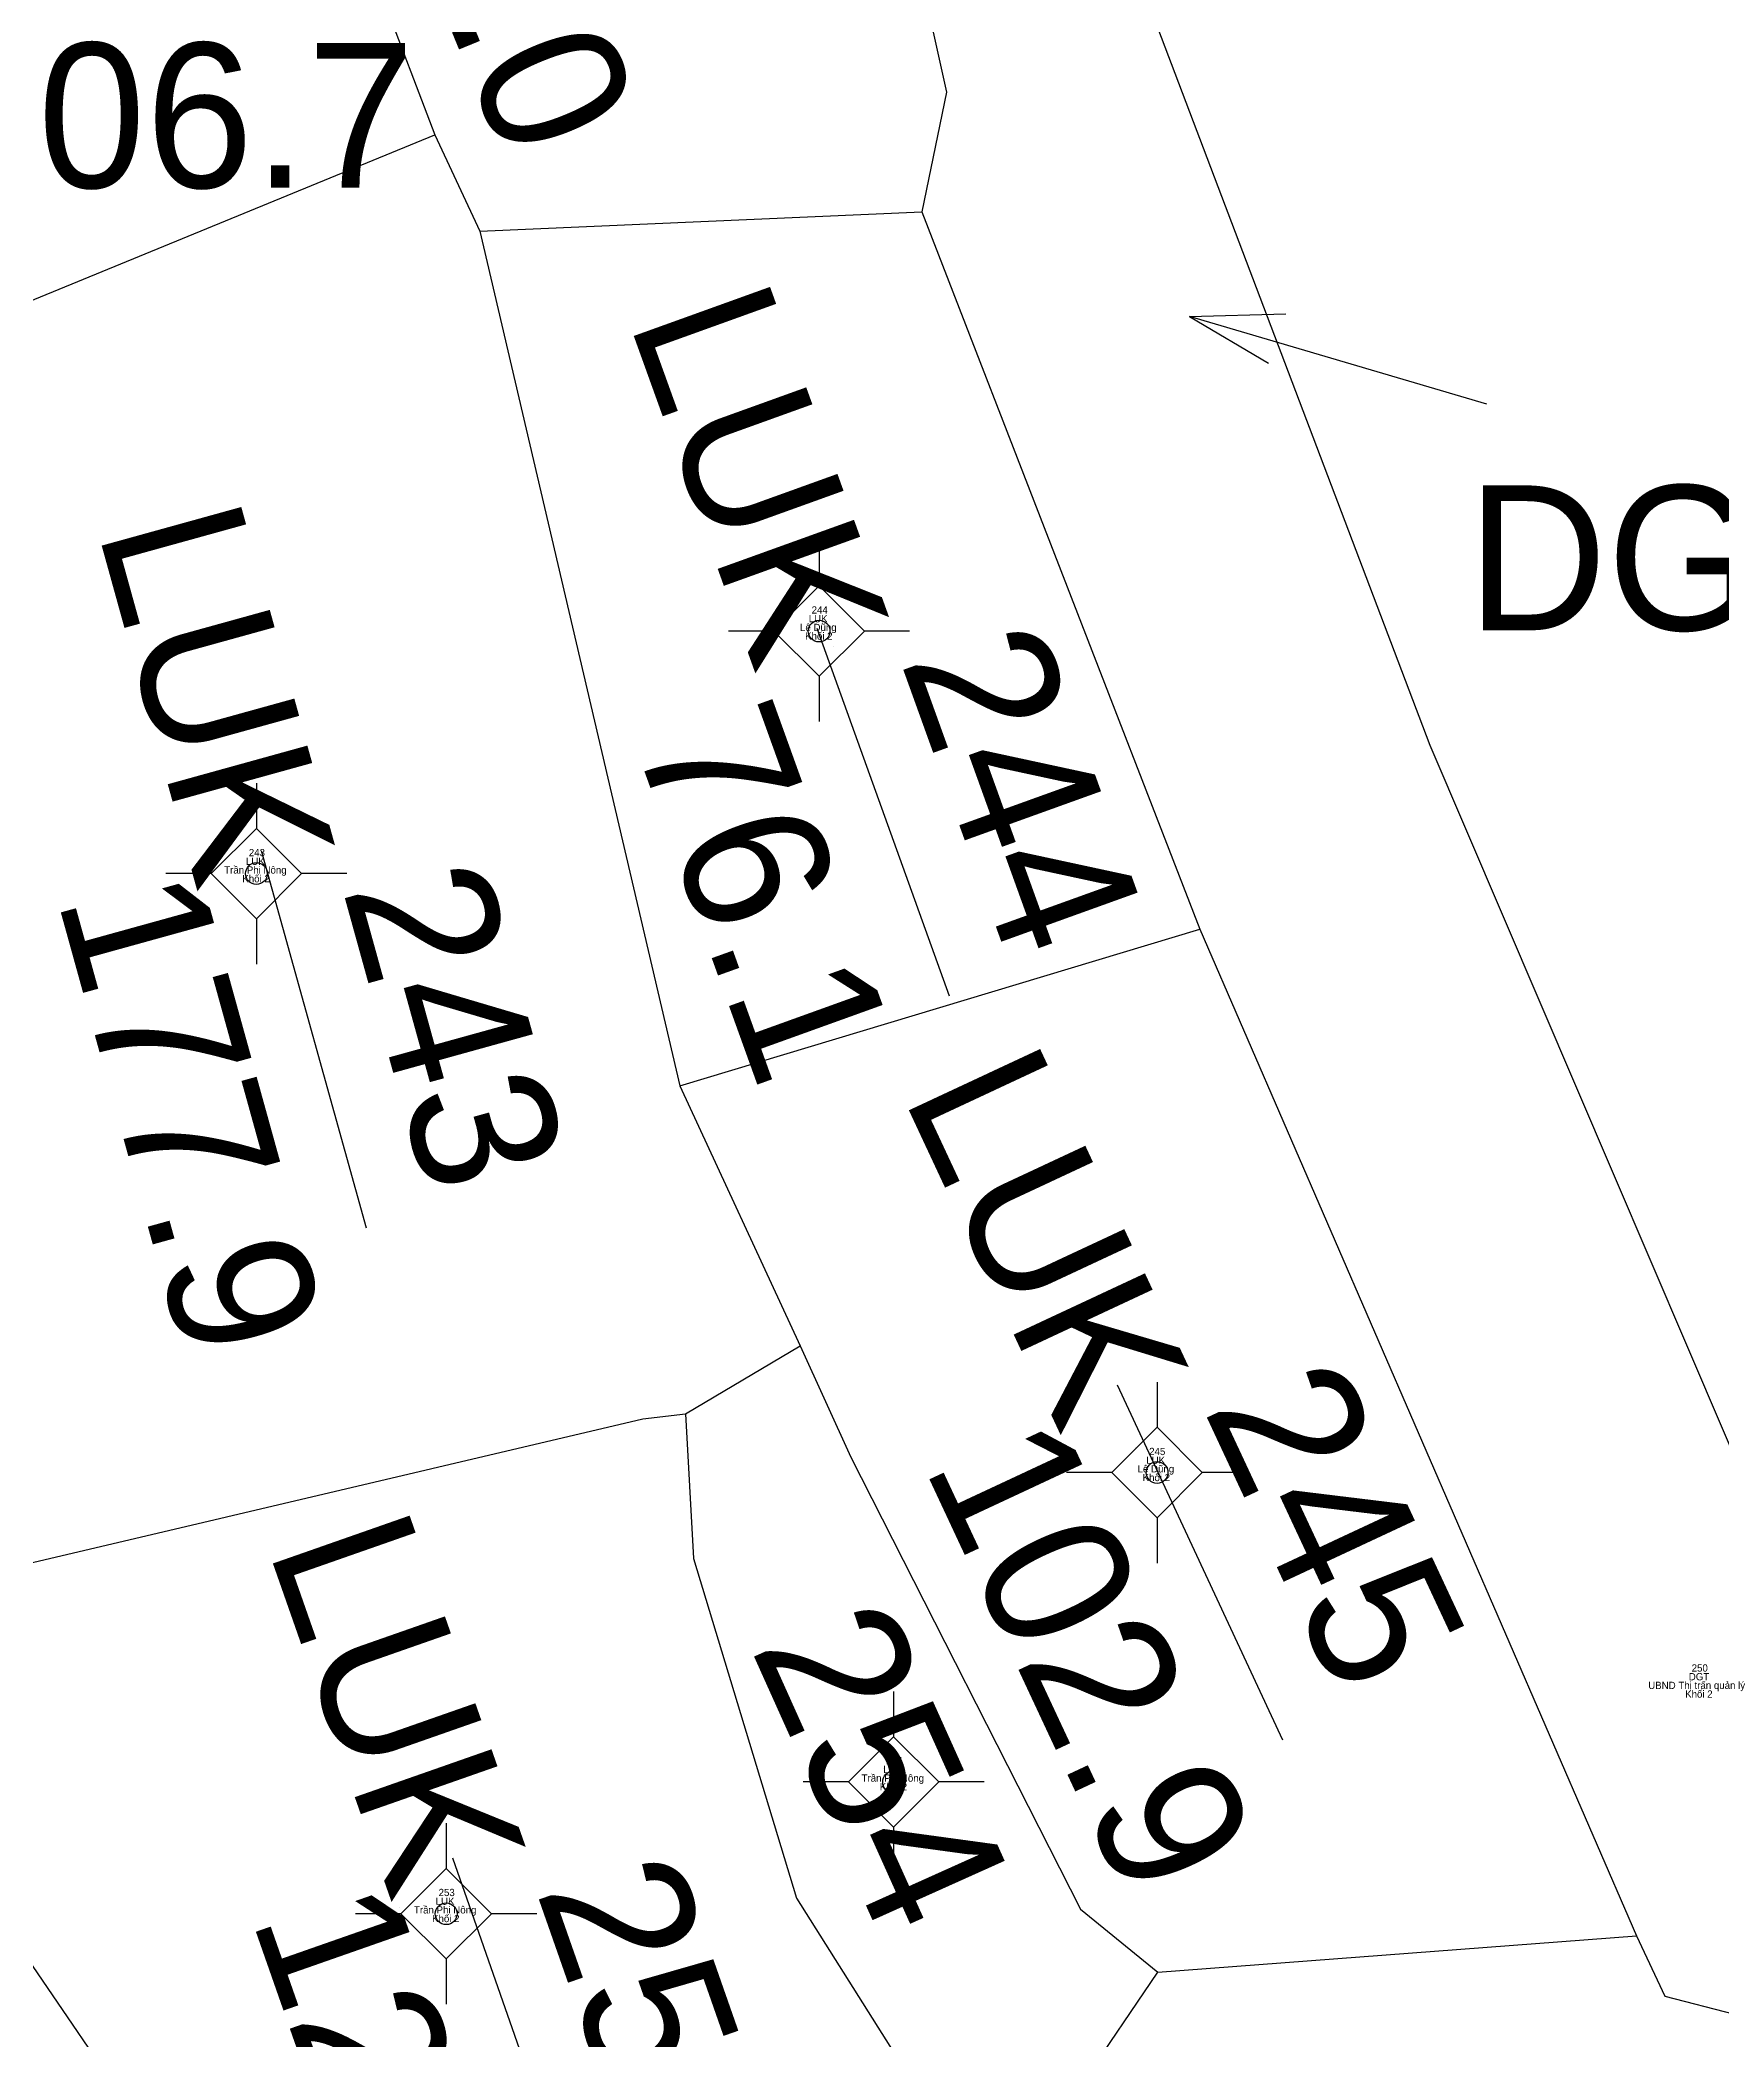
# Model space of a CAD drawing. Extents: x 550890 to 551618, y 1839259 to 1840146.
# Drawn here: x 551416.4 to 551439.62, y 1839537.85 to 1839565.47 of the extents above; entities that cross this region are included whole.
import ezdxf

# ---------------------------------------------------------------- set-up
doc = ezdxf.new("R2010")
doc.units = 0
for name, color, linetype in [('Level 10', 7, 'Continuous'), ('Level 11', 7, 'Continuous'), ('Level 13', 7, 'Continuous'), ('Level 14', 7, 'Continuous'), ('Level 15', 7, 'Continuous'), ('Level 2', 7, 'Continuous'), ('Level 23', 7, 'Continuous'), ('Level 31', 7, 'Continuous'), ('Level 4', 7, 'Continuous')]:
    doc.layers.add(name, color=color, linetype=linetype)

# ---------------------------------------------------------------- blocks, each defined once
blk = doc.blocks.new('A$C43B')
at = {"layer": 'Level 14'}
blk.add_line((3.93, 1.69), (2.68, 1.49), dxfattribs=at)
blk.add_lwpolyline([(0, 0), (3.93, 1.69), (2.93, 0.81)], dxfattribs=at)
blk = doc.blocks.new('A$C522')
at = {"layer": 'Level 14', "rotation": 27.754325478161473}
blk.add_blockref('A$C43B', (0, 0), dxfattribs=at)

msp = doc.modelspace()

# ---------------------------------------------------------------- linework, layer by layer
at = {"layer": 'Level 10'}
for p, q in [((551418.35, 1839573.34), (551421.85, 1839564.16)), ((551412.2, 1839560.2), (551421.85, 1839564.16)), ((551421.85, 1839564.16), (551422.47, 1839562.83)), ((551422.47, 1839562.83), (551428.57, 1839563.1)), ((551422.47, 1839562.83), (551425.23, 1839551.03)), ((551425.23, 1839551.03), (551432.41, 1839553.19)), ((551425.23, 1839551.03), (551426.89, 1839547.44)), ((551425.31, 1839546.5), (551426.89, 1839547.44)), ((551431.83, 1839538.79), (551438.44, 1839539.29)), ((551429.72, 1839535.68), (551431.83, 1839538.79))]:
    msp.add_line(p, q, dxfattribs=at)
for points in [[(551426.89, 1839547.44), (551427.59, 1839545.9), (551430.76, 1839539.66), (551431.83, 1839538.79)], [(551416.06, 1839544.39), (551424.72, 1839546.43), (551425.31, 1839546.5)], [(551425.31, 1839546.5), (551425.42, 1839544.5), (551426.84, 1839539.81), (551428.61, 1839537.01), (551429.72, 1839535.68)], [(551416.06, 1839544.39), (551415.8, 1839539.59), (551418.1, 1839536.22), (551419.22, 1839533.99), (551420.79, 1839532.77)]]:
    msp.add_lwpolyline(points, dxfattribs=at)
at = {"layer": 'Level 11'}
for p, q in [((551427.153, 1839558.559), (551427.153, 1839557.934)), ((551427.153, 1839557.934), (551426.528, 1839557.309)), ((551427.778, 1839557.309), (551427.153, 1839557.934)), ((551426.528, 1839557.309), (551425.903, 1839557.309)), ((551426.528, 1839557.309), (551427.153, 1839556.684)), ((551427.153, 1839556.684), (551427.778, 1839557.309)), ((551428.403, 1839557.309), (551427.778, 1839557.309)), ((551427.153, 1839556.684), (551427.153, 1839556.059)), ((551419.384, 1839555.209), (551419.384, 1839554.584)), ((551419.384, 1839554.584), (551418.759, 1839553.959)), ((551420.009, 1839553.959), (551419.384, 1839554.584)), ((551418.759, 1839553.959), (551418.134, 1839553.959)), ((551418.759, 1839553.959), (551419.384, 1839553.334)), ((551419.384, 1839553.334), (551420.009, 1839553.959)), ((551420.634, 1839553.959), (551420.009, 1839553.959)), ((551419.384, 1839553.334), (551419.384, 1839552.709)), ((551431.819, 1839546.939), (551431.819, 1839546.314)), ((551431.819, 1839546.314), (551431.194, 1839545.689)), ((551432.444, 1839545.689), (551431.819, 1839546.314)), ((551431.194, 1839545.689), (551430.569, 1839545.689)), ((551431.194, 1839545.689), (551431.819, 1839545.064)), ((551431.819, 1839545.064), (551432.444, 1839545.689)), ((551433.069, 1839545.689), (551432.444, 1839545.689)), ((551431.819, 1839545.064), (551431.819, 1839544.439)), ((551428.182, 1839542.666), (551428.182, 1839542.041)), ((551428.182, 1839542.041), (551427.557, 1839541.416)), ((551428.807, 1839541.416), (551428.182, 1839542.041)), ((551427.557, 1839541.416), (551426.932, 1839541.416)), ((551427.557, 1839541.416), (551428.182, 1839540.791)), ((551428.182, 1839540.791), (551428.807, 1839541.416)), ((551429.432, 1839541.416), (551428.807, 1839541.416)), ((551422.005, 1839540.847), (551422.005, 1839540.222)), ((551428.182, 1839540.791), (551428.182, 1839540.166)), ((551422.005, 1839540.222), (551421.38, 1839539.597)), ((551422.63, 1839539.597), (551422.005, 1839540.222)), ((551421.38, 1839539.597), (551420.755, 1839539.597)), ((551421.38, 1839539.597), (551422.005, 1839538.972)), ((551422.005, 1839538.972), (551422.63, 1839539.597)), ((551423.255, 1839539.597), (551422.63, 1839539.597)), ((551422.005, 1839538.972), (551422.005, 1839538.347))]:
    msp.add_line(p, q, dxfattribs=at)
for centre in [(551427.153, 1839557.309), (551419.384, 1839553.959), (551431.819, 1839545.689), (551428.181, 1839541.416), (551422.005, 1839539.597)]:
    msp.add_circle(centre, 0.15, dxfattribs=at)
at = {"layer": 'Level 13'}
for p, q in [((551427.12, 1839557.35), (551428.95, 1839552.27)), ((551427.35, 1839557.1), (551427.35, 1839557.1)), ((551419.15, 1839554.34), (551419.15, 1839554.34)), ((551419.45, 1839554.28), (551420.9, 1839549.07)), ((551431.27, 1839546.9), (551433.55, 1839542)), ((551431.52, 1839546.04), (551431.52, 1839546.04)), ((551428.04, 1839541.6), (551428.04, 1839541.6)), ((551422.09, 1839540.37), (551423.88, 1839535.27)), ((551421.36, 1839539.68), (551421.36, 1839539.68))]:
    msp.add_line(p, q, dxfattribs=at)
at = {"layer": 'Level 23'}
for p, q in [((551428.57, 1839563.1), (551432.41, 1839553.19)), ((551432.41, 1839553.19), (551438.44, 1839539.29))]:
    msp.add_line(p, q, dxfattribs=at)
for points in [[(551422.51, 1839579.34), (551427.86, 1839569.5), (551428.91, 1839564.75), (551428.57, 1839563.1)], [(551438.44, 1839539.29), (551438.83, 1839538.46), (551439.79, 1839538.21)]]:
    msp.add_lwpolyline(points, dxfattribs=at)
at = {"layer": 'Level 31'}
msp.add_lwpolyline([(551453.78, 1839549.67), (551454.55, 1839548.19), (551448.45, 1839544.82), (551441.68, 1839541.5), (551435.59, 1839555.73), (551431.83, 1839565.64), (551431.9, 1839569.7), (551424.99, 1839583.45), (551420.79, 1839592.54), (551420.55, 1839598.14)], dxfattribs=at)

# ---------------------------------------------------------------- block references
at = {"layer": 'Level 13', "rotation": 112.50075408190433}
msp.add_blockref('A$C522', (551436.37, 1839560.44), dxfattribs=at)

# ---------------------------------------------------------------- texts
at = {"layer": 'Level 13'}
for s, rotation, p in [('244', 289.8181, (551428.27, 1839556.9)), ('243', 285.4768, (551420.57, 1839553.75)), ('245', 295.04, (551432.45, 1839546.57)), ('254', 294.2017, (551426.2, 1839543.27)), ('253', 289.3089, (551423.24, 1839539.92))]:
    msp.add_text(s, height=2, rotation=rotation, dxfattribs=at).set_placement(p)
at = {"layer": 'Level 15'}
for s, height, p in [('Lê Dũng', 0.1, (551426.89, 1839557.31)), ('LUK', 0.1, (551427.01, 1839557.43)), ('244', 0.1, (551427.05, 1839557.55)), ('Khối 2', 0.1, (551426.96, 1839557.19)), ('LUK', 0.1, (551419.24, 1839554.08)), ('243', 0.1, (551419.28, 1839554.2)), ('Trần Phi Nông', 0.10002, (551418.94, 1839553.96)), ('Khối 2', 0.1, (551419.19, 1839553.84)), ('LUK', 0.1, (551431.67, 1839545.81)), ('245', 0.1, (551431.71, 1839545.93)), ('Lê Dũng', 0.1, (551431.55, 1839545.69)), ('Khối 2', 0.1, (551431.62, 1839545.57)), ('UBND Thị trấn quản lý', 0.10002, (551438.6, 1839542.7)), ('DGT', 0.1, (551439.16, 1839542.82)), ('250', 0.1, (551439.2, 1839542.94)), ('Khối 2', 0.1, (551439.11, 1839542.58)), ('254', 0.1, (551428.08, 1839541.66)), ('Trần Phi Nông', 0.10002, (551427.74, 1839541.42)), ('Khối 2', 0.1, (551427.99, 1839541.3)), ('LUK', 0.1, (551428.04, 1839541.54)), ('LUK', 0.1, (551421.86, 1839539.72)), ('253', 0.1, (551421.9, 1839539.84)), ('Trần Phi Nông', 0.10002, (551421.56, 1839539.6)), ('Khối 2', 0.1, (551421.81, 1839539.48))]:
    msp.add_text(s, height=height, dxfattribs=at).set_placement(p)
at = {"layer": 'Level 2'}
for rotation, p in [(289.8181, (551424.52, 1839561.59)), (285.4768, (551417.19, 1839558.7)), (295.04, (551428.3, 1839550.89)), (289.3089, (551419.54, 1839544.64))]:
    msp.add_text('LUK', height=2, rotation=rotation, dxfattribs=at).set_placement(p)
msp.add_text('DGT', height=2, dxfattribs=at).set_placement((551436.1, 1839557.32))
at = {"layer": 'Level 4'}
for s, rotation, p in [('115.0', 292.2971, (551420.3, 1839569.93)), ('76.1', 289.8181, (551424.58, 1839555.82)), ('177.9', 285.4768, (551416.63, 1839553.62)), ('102.9', 295.04, (551428.59, 1839545.78)), ('120.2', 289.3089, (551419.31, 1839539.54))]:
    msp.add_text(s, height=2, rotation=rotation, dxfattribs=at).set_placement(p)
msp.add_text('106.7', height=2, dxfattribs=at).set_placement((551414.88, 1839563.43))

doc.saveas('drawing.dxf')
